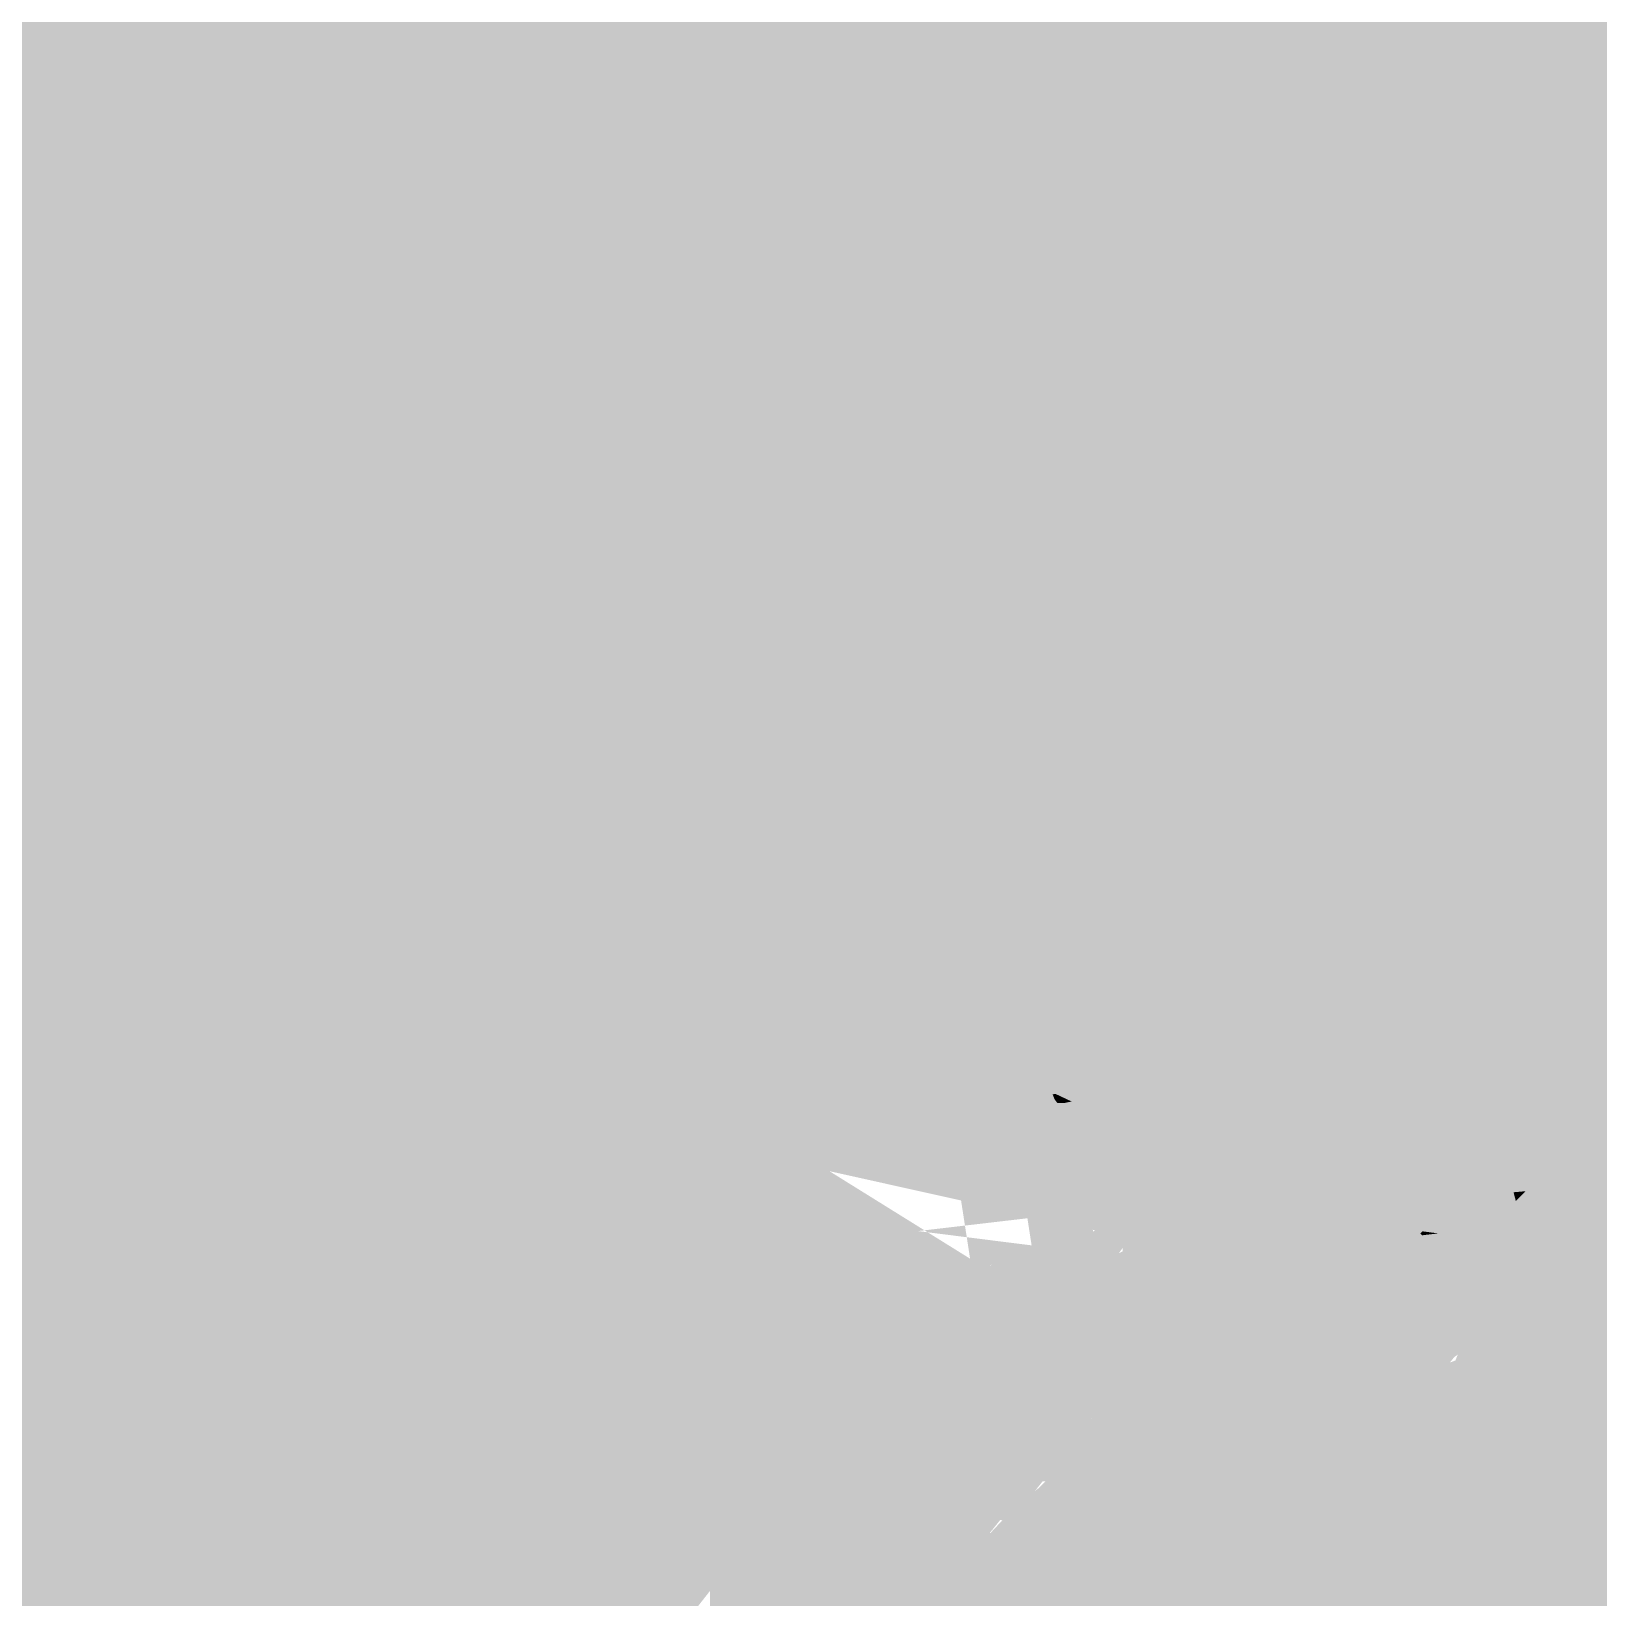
# Model space of a CAD drawing. Header units: millimetres. Extents: x -0.5 to 77.7, y -66.2 to -6.
# Drawn here: x 8.915 to 12.081, y -61.445 to -58.28 of the extents above; entities that cross this region are included whole.
import ezdxf

# ---------------------------------------------------------------- set-up
doc = ezdxf.new("R2010")
doc.units = ezdxf.units.MM
doc.header["$MEASUREMENT"] = 0
for name, color, linetype, true_color in [('Inner1', 7, 'Continuous', 0x999966), ('Inner2', 7, 'Continuous', 0x008000), ('Top-Silkscreen-Layer', 7, 'Continuous', 0xffcc00)]:
    doc.layers.add(name, color=color, linetype=linetype, true_color=true_color)

msp = doc.modelspace()

# ---------------------------------------------------------------- hatches: boundary and pattern name
at = {"layer": 'Inner1'}
msp.add_hatch(color=256, dxfattribs=at).paths.add_polyline_path([(77.23901447802896, -6.454152908305818), (77.23901447802896, -65.68199136398273), (-0.022860045720091406, -65.68199136398273), (-0.02286004572008509, -6.454152908305818)])
at = {"layer": 'Top-Silkscreen-Layer'}
for points in [[(11.408398051591362, -60.2005126122999), (11.401401437765395, -60.20957785210282), (11.398588464698163, -60.21745510685091), (11.401689580450833, -60.22053371427503), (11.425565624628735, -60.227960143925394), (11.45153667308308, -60.236357269056455), (11.473585160338978, -60.24268709711776), (11.493532275524275, -60.248241181092), (11.518229765147955, -60.25600471419382), (11.54664763850572, -60.26383120034983), (11.572618686960068, -60.2692817163962), (11.633160489872829, -60.28787520556186), (11.622201516134952, -60.29264745321797), (11.592584905527824, -60.30911069225968), (11.584741375079464, -60.318484605102476), (11.580513159761654, -60.325565808326665), (11.589146296685028, -60.32479818721432), (11.591709333831743, -60.317343327152386), (11.605224976922178, -60.317343327152386), (11.620219540204728, -60.31428908865247), (11.637902904568518, -60.301556325757254), (11.65410575679166, -60.291877801361935), (11.682673273312027, -60.29404054338481), (11.717732755971708, -60.30147915749728), (11.760584826726527, -60.31408195279676), (11.781359755151758, -60.317388003513415), (11.785648464514024, -60.324635727719645), (11.789935581927752, -60.33188345192587), (11.827199913313025, -60.33118487609877), (11.887389895598814, -60.341968125057875), (11.913040962396957, -60.344731967211054), (11.97939178552609, -60.35274731252962), (11.987859359801478, -60.357872909586646), (11.991974546773065, -60.353516964385655), (12.0202873515273, -60.3574119307705), (12.025481879607876, -60.364078862283264), (12.021586381534577, -60.36711888557739), (12.02243329815697, -60.38249364600478), (12.031715950083983, -60.38441472952932), (12.033425702814151, -60.37572517730784), (12.039613606782648, -60.367037655830046), (12.044566158685399, -60.35815112147128), (12.091277112697131, -60.350472879604155), (12.354007523617812, -60.33903979266635), (12.39554146098289, -60.336393733646815), (12.36999387083974, -60.35378502255187), (12.346549244715728, -60.372268851558616), (12.323763685286583, -60.38086702031434), (12.307649982181587, -60.38030044282666), (12.299863761880607, -60.3902328101824), (12.281290498283887, -60.39539089913836), (12.272100179372098, -60.39033231662289), (12.257990739476863, -60.39413996102935), (12.247649441771859, -60.393957194097844), (12.24221771335907, -60.403686487085245), (12.236785984946282, -60.41341781081633), (12.222030213944484, -60.413466548664736), (12.196885386781531, -60.418291595656605), (12.167020432202426, -60.41999132811966), (12.163124934129128, -60.41672995376403), (12.167020432202426, -60.41332236586321), (12.174811428349022, -60.406736664097785), (12.17870692642232, -60.40356058097687), (12.172214960283004, -60.39697081772408), (12.159194413187985, -60.40041089752384), (12.157718676892951, -60.40844858102294), (12.138346255129992, -60.4101584672044), (12.11897542531557, -60.41187038412954), (12.109323441327662, -60.42053556742682), (12.077863354313148, -60.43021206107846), (12.053255013807613, -60.43572756092269), (12.05631155500121, -60.44042467106251), (12.052583211524437, -60.44343423320139), (12.03457190576175, -60.441576102731034), (12.019051999461553, -60.44369822988023), (12.011533226515011, -60.450787556079156), (12.000329092702232, -60.44879539652569), (11.978115042798349, -60.45207910906183), (11.967106718655783, -60.457357011895105), (11.963180973560258, -60.45320211031877), (11.95925682041327, -60.444484127685726), (11.953054588907928, -60.447909992279705), (11.951483335700596, -60.45589893793039), (11.94043680479311, -60.45847189017732), (11.918300760367604, -60.46028331354296), (11.89103068190598, -60.46444633809402), (11.857972278558979, -60.4716026788345), (11.832002822053173, -60.47813151977678), (11.733875114150395, -60.486433199954725), (11.69881563149071, -60.490839913747806), (11.574247250314778, -60.50317465088107), (11.549013274033681, -60.50322135798579), (11.53794286389812, -60.49612390881214), (11.533275270783731, -60.488772616678055), (11.493704205966417, -60.489262025905774), (11.43335821272387, -60.489688482079295), (11.409014135675699, -60.49255386141664), (11.397327641455803, -60.492635091163976), (11.311297150495811, -60.48800093407835), (11.19183255633377, -60.483756679779944), (11.15028110753477, -60.481303541410334), (11.13421197898885, -60.470152727844514), (11.118144442391465, -60.45900394502238), (11.109541552490318, -60.46295780297406), (11.076265052193568, -60.46873933024083), (11.0515930337465, -60.470566999555935), (11.041536694829858, -60.46518146730743), (11.012969178309493, -60.45977765836578), (10.978876008412577, -60.456309148154446), (10.885110239504828, -60.44359060046501), (10.861463435916447, -60.44401502589485), (10.85489346429875, -60.43852389497481), (10.848323492681056, -60.43303073331108), (10.831272131886982, -60.4352604898755), (10.74644197012489, -60.42310039669901), (10.71904294383166, -60.41668121591563), (10.705934839567036, -60.41342593379107), (10.674901394760793, -60.40661278873309), (10.638272250842316, -60.398321262273576), (10.619379005589394, -60.39353886089905), (10.593801168424015, -60.38668510096742), (10.56594684484882, -60.37684005559006), (10.503618875676052, -60.35989553029536), (10.479273206679343, -60.35322250655155), (10.457197656298293, -60.345700631948056), (10.432848803404507, -60.33924489777837), (10.414020828041657, -60.337175569964934), (10.414020828041657, -60.35307223151898), (10.414020828041657, -60.36896686232933), (10.432848803404507, -60.37500629404391), (10.472454891089667, -60.386914575003644), (10.504801693440031, -60.39822378657677), (10.522981745747783, -60.40403780574248), (10.553642674596054, -60.41388285111984), (10.58674406055359, -60.423356270403126), (10.61073631697479, -60.42968812920812), (10.647753896336619, -60.43997790745215), (10.680957167000608, -60.44855170728367), (10.70107302873097, -60.45317164916352), (10.725004791107713, -60.45949741573746), (10.757818034379811, -60.46791687904904), (10.784755395596923, -60.474841715009596), (10.808438814001688, -60.4798718671135), (10.856814946184517, -60.489312794497856), (10.885382462704884, -60.4947917409558), (10.909333328464085, -60.556605547936286), (10.94273081684975, -60.77219742034592), (10.951607521899488, -60.798091433053564), (10.960697548053364, -60.816605723215574), (10.962644501115745, -60.84536511526057), (10.947874402577101, -60.86035809587547), (10.937962930977447, -60.87059304404005), (10.908755451144671, -60.89765067287832), (10.882219260959216, -60.924990575088586), (10.867708650032322, -60.938499082070884), (10.855097233711657, -60.950100720734426), (10.842531983898603, -60.960041211064905), (10.831154327695145, -60.9699796706517), (10.763131958600763, -61.013437585477504), (10.755780340250746, -61.016359825637984), (10.745142940117612, -61.0229841115334), (10.73491467075883, -61.02961042817249), (10.715188836420358, -61.04131969625125), (10.694501465164736, -61.054919586699306), (10.632171904043428, -61.09108916244521), (10.616768209986528, -61.09916136858691), (10.597290719620037, -61.110700054196265), (10.552386627199311, -61.138974098500924), (10.51941418907338, -61.15719596157251), (10.488611576805196, -61.175377209770424), (10.467621735327292, -61.186751405141415), (10.41888423082626, -61.211818905169906), (10.414020828041657, -61.211818905169906), (10.414020828041657, -61.24329137077599), (10.414020828041657, -61.27476180563839), (10.419178741305851, -61.27476180563839), (10.512444638372564, -61.22652961241281), (10.529898762146834, -61.21844319106531), (10.538418870723987, -61.21387401777755), (10.548658283722537, -61.20745077550681), (10.569791400568894, -61.193946330011876), (10.591683876868034, -61.18006010470445), (10.605713719336352, -61.1718213775807), (10.621297303578084, -61.16185448758234), (10.637366432124006, -61.152104887158096), (10.65328114166171, -61.14130945373689), (10.664470947937644, -61.13264833192698), (10.672379748276075, -61.128997054784136), (10.689889590249189, -61.11792544022198), (10.70891815112787, -61.104429117701784), (10.721769951677823, -61.095995439184414), (10.772939953545425, -61.06734570729832), (10.823054493532112, -61.03481725497684), (10.839935515832583, -61.02035632920701), (10.854218478118497, -61.00967867891944), (10.875590387245603, -60.994876588210786), (10.90415790376597, -60.9737588846466), (10.925636473445143, -60.958398339424996), (10.937322967665038, -60.949968722395), (10.956623751743773, -60.93691104051043), (10.97354775665478, -60.924929652778076), (11.006198621175965, -60.8995798793776), (11.028404711337158, -60.88715782026594), (11.043978743887658, -60.87556227383345), (11.059232794781954, -60.86396672740096), (11.069239783293908, -60.85728354993873), (11.106981699240682, -60.83058739347611), (11.14262701896247, -60.80414304923024), (11.151631079895274, -60.797709653241085), (11.162266888079872, -60.79154025393076), (11.173677975202635, -60.78328731160123), (11.192375410785342, -60.7698803418031), (11.213748911860986, -60.756343404409236), (11.222967885846467, -60.75139042056531), (11.256330351364287, -60.7281404361335), (11.270003597360018, -60.7189756898901), (11.299610656275915, -60.697070057776735), (11.326879142789004, -60.677087539931605), (11.360641187389945, -60.6536283889004), (11.39050614196905, -60.6335687027953), (11.447641175009782, -60.59604259026886), (11.458028639222398, -60.58914821546355), (11.477507721537428, -60.57732522573851), (11.498282649962658, -60.56485442877845), (11.558015743017947, -60.55870736764866), (11.624239210264015, -60.552974578230284), (11.705661010205539, -60.55176222425126), (11.739715973337534, -60.55274713493773), (11.770475602995182, -60.54900244358546), (11.813822769745421, -60.54563750130198), (11.85407678048568, -60.53933001142119), (11.899119372429244, -60.53302861377145), (11.932145936805478, -60.5317472145072), (11.946100957692495, -60.53358503754072), (11.952199712542845, -60.52848787089526), (12.018989913468559, -60.51669940381284), (12.046258399981644, -60.514116297847494), (12.060541362267559, -60.50562169701963), (12.07482591650201, -60.49712709619177), (12.09656715769001, -60.49555123909341), (12.118308398878009, -60.49397538199505), (12.120718608965044, -60.48848018958764), (12.147689401101461, -60.488772616678055), (12.151005429906807, -60.494560236175886), (12.163557944131554, -60.48843348248292), (12.220548109855295, -60.468572809258795), (12.242623660236346, -60.46099407383216), (12.263110445976137, -60.45492215021865), (12.292548758346971, -60.4480216831823), (12.321116274867336, -60.43988855473008), (12.39063825948483, -60.419707024003976), (12.412699482329032, -60.413365011480565), (12.457587655264375, -60.39831517004252), (12.492153633877177, -60.386914575003644), (12.510620236921826, -60.38065379222758), (12.535546967135026, -60.37199063967398), (12.558187659247182, -60.36500081991555), (12.576619239423989, -60.36029964828837), (12.596829026118112, -60.35378502255187), (12.612412610359844, -60.34712621401384), (12.627994602653036, -60.34179348110111), (12.64960689600943, -60.333711121240974), (12.681917083543414, -60.29370140918967), (12.657447242560714, -60.29312873947094), (12.637083036858371, -60.29899555797242), (12.604621614213247, -60.30573965774516), (12.566964071539006, -60.312049178369634), (12.521240125621038, -60.321120510403595), (12.490340404492015, -60.32067983902429), (12.496916743903865, -60.317343327152386), (12.512995424141018, -60.309890497834125), (12.52411200078419, -60.302435637772184), (12.553978547311834, -60.302392992154836), (12.583845093839477, -60.30234831579379), (12.596829026118112, -60.29603270293828), (12.613915409780027, -60.285310376289665), (12.632574638597818, -60.2809016317529), (12.65379531261378, -60.277670718552535), (12.6604576172467, -60.27443980535216), (12.6604576172467, -60.264826264754724), (12.657154324029662, -60.25171375279069), (12.598121688331238, -60.24950633440678), (12.572158599619584, -60.25356376028631), (12.504634510417699, -60.263313360710555), (12.492948016197804, -60.27001481486593), (12.46048500160414, -60.27236641605136), (12.387328598473637, -60.28120218181805), (12.328036475163467, -60.285184470181285), (12.350759948599615, -60.27439715973481), (12.390366036284773, -60.256622060273585), (12.407245466636706, -60.24629369789957), (12.427429782154217, -60.24502245235373), (12.447614097671726, -60.24375323755157), (12.4502169335319, -60.23754931559864), (12.451264435670122, -60.22344173922972), (12.449709101948171, -60.21553808481374), (12.433940851675993, -60.21343423435769), (12.374612113549443, -60.21133241464532), (12.331053217643605, -60.21133241464532), (12.314611573139713, -60.205924544216295), (12.270901442122735, -60.200794885671904), (12.234542929455772, -60.200908607318176)], [(11.184078175003556, -60.33383499660567), (11.188118540393841, -60.34574936979646), (11.192421577292954, -60.35378502255187), (11.19352161373294, -60.36372348213867), (11.201137495540321, -60.37366194172546), (11.218461079534448, -60.38341357289338), (11.230883053979051, -60.39316317331762), (11.25301591450748, -60.39667026765893), (11.33347617753185, -60.400455573884884), (11.401293185264787, -60.403802239475205), (11.410782790501784, -60.40687475466826), (11.41306882860283, -60.41925619890625), (11.415356458652411, -60.431637643144235), (11.434335669126405, -60.43261646159966), (11.456576782155441, -60.4301450465369), (11.459838684710483, -60.42669278227503), (11.46467661631847, -60.433512019564056), (11.495649567080259, -60.45377071855014), (11.496985211903917, -60.44045716296145), (11.50138376571533, -60.422645510113924), (11.505783911475278, -60.41644564964835), (11.501643253327076, -60.418472331844434), (11.497502595178876, -60.420499014040516), (11.49567503825687, -60.40670214145517), (11.496501259548264, -60.38951798840583), (11.49388091225417, -60.35819173634494), (11.474115279202243, -60.35255439187969), (11.437253710797167, -60.34786946620198), (11.417774628482139, -60.34494316455413), (11.4125816923501, -60.35051958670888), (11.407387164269522, -60.35609803960732), (11.371880344070568, -60.35684332253914), (11.336371931923075, -60.357588605470966), (11.33032730332303, -60.35270263616859), (11.28792416205602, -60.34548537311761), (11.248967589374502, -60.34052832778631), (11.224295570927435, -60.33612161399323), (11.194088347412588, -60.33215151009209)], [(10.979313794260618, -60.428871770247376), (10.983201332591223, -60.43884678322047), (10.988871853284763, -60.44654533252442), (11.002548283177571, -60.44654533252442), (11.017770495101102, -60.443359095685096), (10.985181716572908, -60.42802901161874)], [(11.798240777452229, -60.56115035229984), (11.789150751298354, -60.566489177443636), (11.717732755971708, -60.56741519656329), (11.646314760645064, -60.568343246426615), (11.636064204006745, -60.57333278365685), (11.625813647368426, -60.57832435163077), (11.619990299615207, -60.57493910191046), (11.61416695186199, -60.571553852190156), (11.603567758493776, -60.57696375336286), (11.588044668296503, -60.58237365453556), (11.577708146437113, -60.591483570699516), (11.572295521406785, -60.60059348686347), (11.567234717003428, -60.59298022879422), (11.56217391260007, -60.58536697072497), (11.55828955816654, -60.59494801942348), (11.553177811409956, -60.614156823925214), (11.55142825996633, -60.62543963583046), (11.551326375259878, -60.630004747630856), (11.546435909350121, -60.63114196409358), (11.542583393887357, -60.632374625509435), (11.519861512399748, -60.63605027157648), (11.487224975415405, -60.637114381266606), (11.471641391173673, -60.64574098043389), (11.453661924381754, -60.66279719663118), (11.429551863768717, -60.686625943012764), (11.41630366803272, -60.70163720032082), (11.408450585893128, -60.70163720032082), (11.389059060747709, -60.70534330754311), (11.37752061774188, -60.7090494147654), (11.37752061774188, -60.71627480079111), (11.367508853384308, -60.73145257908121), (11.355008873461328, -60.739934995446966), (11.332688163005376, -60.756124084091425), (11.312037406566134, -60.773984474787355), (11.294954206801295, -60.78758639597909), (11.278122534905512, -60.80076592248467), (11.271323322698295, -60.81050130770313), (11.25949673700703, -60.81276355616648), (11.247670151315761, -60.81502580462985), (11.247670151315761, -60.821209419145944), (11.23720149772769, -60.83420211723265), (11.222348617865054, -60.86658841749629), (11.228191069000733, -60.870223448689664), (11.2199750225944, -60.86839374863087), (11.211758976188072, -60.86656607931577), (11.202083112972089, -60.8776904932137), (11.184328110924072, -60.89988855241747), (11.16910908289762, -60.91571007645523), (11.161967601754665, -60.920455924443445), (11.161967601754665, -60.933405976912795), (11.158950859274526, -60.955683235120226), (11.156287529369896, -60.96724222816641), (11.14826729263378, -60.96776819078043), (11.124636408530781, -60.97231299514399), (11.113830261852586, -60.98802688976651), (11.104152806688067, -61.00534507189896), (11.10282352965856, -61.01255218123152), (11.110269072972336, -61.01648776249004), (11.133337999241302, -61.00500187621646), (11.136276736243065, -60.99364392679493), (11.145226670925567, -60.99549596503424), (11.154176605608068, -60.997348003273544), (11.154176605608068, -60.99009418683626), (11.156773073674087, -60.9848873600319), (11.159369541740107, -60.99681594842848), (11.178859767694904, -61.02025073053547), (11.18923608826775, -61.02132905543138), (11.188847652824398, -61.02733802599071), (11.188459217381045, -61.03334902729372), (11.192948512259141, -61.02816656941355), (11.220400072854137, -61.026298285224776), (11.221391856793517, -61.02961042817249), (11.225513411559257, -61.026466836950505), (11.24469479949762, -61.027654822005324), (11.25361767105497, -61.022939435172354), (11.272011044466856, -61.016359825637984), (11.283845589900816, -61.016359825637984), (11.286414994841682, -61.0102351026887), (11.321684614708426, -60.99248437215168), (11.32975420184923, -60.98012526609421), (11.338043477888323, -60.96626340971099), (11.347889679597907, -60.95508010424624), (11.359684426318408, -60.94159393544446), (11.371050938882098, -60.92685479778999), (11.375057873353079, -60.91697319902633), (11.390213223437998, -60.91697319902633), (11.405368573522917, -60.91697319902633), (11.423179293769776, -60.89374961426241), (11.440988422068095, -60.87052602949849), (11.455352573729463, -60.86368039254159), (11.47361222346413, -60.85260471649206), (11.526850166483024, -60.8178160464509), (11.540754245016814, -60.80567829145493), (11.556842476945198, -60.780316333592346), (11.588792884109518, -60.77126530899521), (11.599167612733826, -60.767963319765926), (11.600737273992621, -60.7579558148939), (11.608647666279593, -60.7579558148939), (11.616559650515102, -60.7579558148939), (11.619523858693478, -60.74965616545964), (11.649452491214115, -60.733148250056885), (11.665752452298097, -60.71879698444596), (11.678846229025876, -60.69986436108516), (11.683972303319305, -60.68921311046548), (11.74907344684585, -60.66519550492133), (11.765777762858566, -60.66188133122994), (11.785409672233273, -60.658569188282236), (11.803435305532805, -60.658569188282236), (11.803435305532805, -60.63145063713347), (11.803435305532805, -60.60433411672838), (11.797912836053332, -60.596834580305405), (11.793947292244349, -60.58415867823332), (11.795504217914837, -60.5789823125842), (11.809858817884976, -60.581132870144984), (11.824211825906575, -60.579753995183914), (11.839200021394971, -60.56580887830968), (11.824211825906575, -60.55778744076005), (11.807330803606105, -60.55581152715605)], [(11.91091093525267, -60.62690380202623), (11.915705884250125, -60.644674840000086), (11.935126064469234, -60.62477355190229)], [(11.867853503136406, -60.70710599306034), (11.864465836646836, -60.71588895949126), (11.84492466833881, -60.716215909224296), (11.825385091979326, -60.716544889701005), (11.811164215686407, -60.72789877763517), (11.79174881131291, -60.74488188705985), (11.77616681901972, -60.75457056517359), (11.752932330102764, -60.76657226034276), (11.737205470492585, -60.77452059111979), (11.726114365026026, -60.78224554009162), (11.702886243903226, -60.79456809276279), (11.687867801392603, -60.799163665718424), (11.677061654714405, -60.81334434885995), (11.661925408011946, -60.827525032001475), (11.638697286889146, -60.83912057843396), (11.614381864914666, -60.85071612486645), (11.607253119360013, -60.85424758813197), (11.577131861066237, -60.87721936067914), (11.55479841502198, -60.891678255705294), (11.5340505497219, -60.90844204481216), (11.51832209816318, -60.92131289827786), (11.47361222346413, -60.95053529988268), (11.453870469640275, -60.96736001130006), (11.430495889251949, -60.986893734791146), (11.408434666407747, -61.00748953722868), (11.399093112384813, -61.021048812803066), (11.385061677967956, -61.022843990219236), (11.371028651602561, -61.024641198379086), (11.370248596818778, -61.03652511041463), (11.369466950086458, -61.048406991706486), (11.355914692179638, -61.05557348616537), (11.338183569359698, -61.062739980624265), (11.3309863700179, -61.06738429142831), (11.32207305015178, -61.0739131323706), (11.307774168380483, -61.08914777148383), (11.295739037430693, -61.10249381897145), (11.287462496979904, -61.112537877229784), (11.2828108233509, -61.12258193548813), (11.267591795324448, -61.12965907722494), (11.24695536642205, -61.146085762880354), (11.236163547280698, -61.15757571064132), (11.219545196489053, -61.16954491391156), (11.199711109649975, -61.182395459940416), (11.189874459631621, -61.191489130154906), (11.176931918014983, -61.201315898839106), (11.165232688206784, -61.20507277465349), (11.161938946680975, -61.215218370096), (11.148619113260752, -61.23184203788871), (11.11522003292655, -61.254594490118066), (11.09966191986143, -61.2636576991773), (11.08018442949494, -61.27828920741655), (11.058264890070648, -61.29767671736243), (11.032737995258497, -61.323138181665506), (11.021317356444504, -61.33770673685056), (11.013082206655714, -61.33775750544265), (10.997231175059543, -61.3501308267059), (10.992991816101965, -61.357583656024154), (10.980830921217649, -61.36874056182103), (10.965621444882425, -61.38206020964076), (10.940118429298348, -61.40921531417583), (10.920078981097825, -61.43420564594435), (10.912394645503298, -61.43205102689621), (10.894943705626105, -61.43639275689143), (10.876190551844555, -61.44537270545964), (10.857864040271277, -61.46069669729494), (10.843466457690605, -61.47353505886171), (10.796605860516268, -61.50676817924134), (10.757155783787864, -61.53647999007387), (10.74577494368733, -61.54502739023751), (10.725555605301976, -61.562530370045145), (10.694501465164736, -61.59269909820646), (10.672686994343975, -61.606069514618284), (10.66307162517245, -61.61542108928057), (10.658911863641789, -61.624750325762335), (10.642844327044406, -61.632416383167346), (10.623471905281445, -61.646099534106426), (10.59546634659511, -61.65905567880682), (10.585069330691264, -61.65905567880682), (10.573395572059676, -61.67352878903877), (10.548048567432357, -61.696543207203284), (10.518330072118776, -61.72717494492442), (10.502288006698006, -61.74926537471298), (10.497009105344896, -61.74750471993942), (10.485048795976411, -61.75364365809449), (10.473266784844215, -61.76360648660549), (10.447396029147784, -61.78193394834861), (10.420323352304912, -61.798196143765665), (10.414020828041657, -61.798196143765665), (10.414020828041657, -61.90724504882317), (10.414020828041657, -62.01629192313699), (10.417266811111316, -62.017963225188474), (10.420512794180974, -62.019634527239944), (10.417266811111316, -62.01989649317511), (10.414020828041657, -62.02015845911028), (10.414020828041657, -62.07813212978537), (10.414020828041657, -62.136107831204136), (10.42146159550982, -62.136107831204136), (10.435096634740631, -62.1302592893958), (10.474659739815257, -62.10171109469388), (10.50582531635018, -62.07650347335124), (10.591967243707856, -62.00690582583209), (10.624708849295729, -61.981962201168294), (10.647825534020846, -61.96215432727993), (10.652948424417197, -61.95723992756599), (10.675671897853347, -61.937324424262414), (10.711380895516669, -61.90921080870875), (10.762460156317587, -61.86372418094318), (10.773369779650775, -61.85583677247667), (10.789602878896144, -61.84165812007883), (10.817411035963726, -61.816415976093566), (10.8346327352514, -61.800561960156884), (10.846444993405823, -61.791561704151846), (10.861086144112862, -61.776936288143645), (10.870808173836453, -61.76517218998543), (10.891876020792738, -61.748623659709004), (10.909159806073408, -61.73542991799764), (10.923040005379123, -61.723655666121005), (10.93667026876432, -61.7120621504322), (10.94831378037368, -61.69880951715402), (10.960808984451047, -61.68555891461951), (10.972942816210212, -61.67617890954566), (10.986264241578974, -61.664567117163706), (10.992355036686632, -61.655997378819556), (11.00101205283808, -61.64577258437339), (11.00977254564452, -61.63721909197871), (11.014530879825596, -61.63255244299414), (11.032502386874823, -61.61355686657916), (11.045909777464656, -61.601526740998416), (11.059858430557519, -61.587445564297376), (11.070081924070687, -61.57793965311515), (11.081898958070724, -61.56473169619801), (11.090802726245613, -61.554322104076654), (11.101148799796233, -61.5461199303392), (11.109130829767428, -61.53979213302157), (11.11262356486053, -61.53622411636976), (11.132774449458735, -61.511885653323624), (11.153385407184517, -61.49156400128336), (11.169819091945717, -61.47353505886171), (11.180271826048404, -61.46204511110075), (11.19201403846714, -61.45044956466826), (11.200437038183454, -61.44206259325561), (11.209055847569983, -61.43378122051451), (11.224005836293458, -61.42038034294743), (11.265257998767252, -61.37370166863969), (11.277668829572088, -61.3621061222072), (11.297146319938578, -61.341812900578496), (11.343760165089474, -61.29267296492641), (11.38850506265637, -61.24550081990358), (11.415654153029081, -61.21635152507137), (11.436561213182992, -61.19542471141342), (11.462088107995145, -61.167248142805576), (11.478099926393687, -61.14409969555795), (11.492569146658587, -61.12241135301871), (11.5146765360104, -61.090110343989785), (11.505408211620232, -61.08142688399936), (11.503610901720457, -61.063980765014854), (11.513907624866386, -61.04938377941822), (11.524637358014742, -61.03806644487037), (11.539211646883173, -61.02773808249635), (11.550009833818677, -61.01967196858569), (11.563890033124391, -61.006419335307505), (11.578527999934355, -60.993168732773), (11.586919160679901, -60.984696470125655), (11.600613102006632, -60.97010963824744), (11.616448214117419, -60.955061827553095), (11.63982120255721, -60.9321164546738), (11.660266597635003, -60.912572577464296), (11.670986779092132, -60.90703473943953), (11.69001693191935, -60.88319380859585), (11.695658797539199, -60.86893595719435), (11.706046261751814, -60.864835885697474), (11.748070519266701, -60.83493724644606), (11.798404748151677, -60.797754329602114), (11.817853583444478, -60.76889746186031), (11.818152869769685, -60.76017947922727), (11.829622858988365, -60.755805257333115), (11.8521712180853, -60.75138026684689), (11.863251179912089, -60.751329498254805), (11.867436412619362, -60.74013197758427), (11.871623237275175, -60.728934456913734), (11.881330939461924, -60.72522428820407), (11.89778691150266, -60.72151411949441), (11.909914375467672, -60.70351157674064), (11.909914375467672, -60.698323026629424), (11.890576976572556, -60.698323026629424), (11.871241169625977, -60.698323026629424)], [(11.727083861685871, -60.70595253064814), (11.722457659233477, -60.71026786097547), (11.72593925068681, -60.71391913811831), (11.759285796719247, -60.71001401801504)], [(10.700993431304052, -61.22885075244299), (10.659206374121379, -61.25334152126538), (10.631613130106473, -61.26813751974298), (10.608474158101819, -61.27925787215354), (10.582827867149293, -61.29284151665213), (10.554308109085078, -61.320995747079465), (10.524766320059253, -61.35557728126491), (10.51215171984151, -61.36406375911804), (10.507492086469812, -61.36088158376608), (10.481339555882096, -61.36964830424752), (10.467917837755422, -61.374148432250045), (10.44615112539081, -61.388221485976345), (10.442113943897597, -61.39818025299998), (10.428066589995357, -61.39607437180024), (10.414020828041657, -61.39396849060051), (10.414020828041657, -61.42853987106753), (10.414020828041657, -61.46311125153456), (10.41837958313961, -61.46418145345574), (10.4227399301861, -61.46525165537691), (10.41837958313961, -61.47081386232588), (10.414020828041657, -61.47637403853116), (10.414020828041657, -61.58455581603583), (10.414020828041657, -61.69273556279682), (10.417266811111316, -61.69139933345311), (10.425707322261552, -61.67928594738134), (10.442811217357388, -61.64967567373298), (10.45802228564115, -61.62258555299577), (10.46883639206204, -61.60439212033576), (10.497125317588194, -61.560396058433845), (10.506336331830985, -61.545857964404036), (10.523115469425003, -61.51991521384799), (10.546367469775877, -61.48353241001532), (10.562051346775522, -61.45959400347483), (10.576985416013613, -61.43763151053833), (10.60749988559636, -61.396119048161275), (10.640933988798407, -61.351763544627396), (10.685083497611966, -61.29629581165768), (10.718463474563707, -61.25850773319607), (10.729939831576543, -61.23917099184227), (10.73433360954234, -61.224496837985676), (10.7306482486761, -61.22151976774574)]]:
    msp.add_hatch(color=256, dxfattribs=at).paths.add_polyline_path(points)

# ---------------------------------------------------------------- linework, layer by layer
at = {"layer": 'Inner2', "const_width": 0.25400050800101603}
msp.add_lwpolyline([(7.948409956819915, -59.61572517145035), (13.335026670053342, -54.22910845821692)], dxfattribs=at)
at = {"layer": 'Top-Silkscreen-Layer', "const_width": 0.25400050800101603}
for points in [[(11.184078175003556, -60.33383499660567), (11.188118540393841, -60.34574936979646), (11.192421577292954, -60.35378502255187), (11.19352161373294, -60.36372348213867), (11.201137495540321, -60.37366194172546), (11.218461079534448, -60.38341357289338), (11.230883053979051, -60.39316317331762), (11.25301591450748, -60.39667026765893), (11.33347617753185, -60.400455573884884), (11.401293185264787, -60.403802239475205), (11.410782790501784, -60.40687475466826), (11.41306882860283, -60.41925619890625), (11.415356458652411, -60.431637643144235), (11.434335669126405, -60.43261646159966), (11.456576782155441, -60.4301450465369), (11.459838684710483, -60.42669278227503), (11.46467661631847, -60.433512019564056), (11.495649567080259, -60.45377071855014), (11.496985211903917, -60.44045716296145), (11.50138376571533, -60.422645510113924), (11.505783911475278, -60.41644564964835), (11.501643253327076, -60.418472331844434), (11.497502595178876, -60.420499014040516), (11.49567503825687, -60.40670214145517), (11.496501259548264, -60.38951798840583), (11.49388091225417, -60.35819173634494), (11.474115279202243, -60.35255439187969), (11.437253710797167, -60.34786946620198), (11.417774628482139, -60.34494316455413), (11.4125816923501, -60.35051958670888), (11.407387164269522, -60.35609803960732), (11.371880344070568, -60.35684332253914), (11.336371931923075, -60.357588605470966), (11.33032730332303, -60.35270263616859), (11.28792416205602, -60.34548537311761), (11.248967589374502, -60.34052832778631), (11.224295570927435, -60.33612161399323), (11.194088347412588, -60.33215151009209)], [(10.979313794260618, -60.428871770247376), (10.983201332591223, -60.43884678322047), (10.988871853284763, -60.44654533252442), (11.002548283177571, -60.44654533252442), (11.017770495101102, -60.443359095685096), (10.985181716572908, -60.42802901161874)], [(11.798240777452229, -60.56115035229984), (11.789150751298354, -60.566489177443636), (11.717732755971708, -60.56741519656329), (11.646314760645064, -60.568343246426615), (11.636064204006745, -60.57333278365685), (11.625813647368426, -60.57832435163077), (11.619990299615207, -60.57493910191046), (11.61416695186199, -60.571553852190156), (11.603567758493776, -60.57696375336286), (11.588044668296503, -60.58237365453556), (11.577708146437113, -60.591483570699516), (11.572295521406785, -60.60059348686347), (11.567234717003428, -60.59298022879422), (11.56217391260007, -60.58536697072497), (11.55828955816654, -60.59494801942348), (11.553177811409956, -60.614156823925214), (11.55142825996633, -60.62543963583046), (11.551326375259878, -60.630004747630856), (11.546435909350121, -60.63114196409358), (11.542583393887357, -60.632374625509435), (11.519861512399748, -60.63605027157648), (11.487224975415405, -60.637114381266606), (11.471641391173673, -60.64574098043389), (11.453661924381754, -60.66279719663118), (11.429551863768717, -60.686625943012764), (11.41630366803272, -60.70163720032082), (11.408450585893128, -60.70163720032082), (11.389059060747709, -60.70534330754311), (11.37752061774188, -60.7090494147654), (11.37752061774188, -60.71627480079111), (11.367508853384308, -60.73145257908121), (11.355008873461328, -60.739934995446966), (11.332688163005376, -60.756124084091425), (11.312037406566134, -60.773984474787355), (11.294954206801295, -60.78758639597909), (11.278122534905512, -60.80076592248467), (11.271323322698295, -60.81050130770313), (11.25949673700703, -60.81276355616648), (11.247670151315761, -60.81502580462985), (11.247670151315761, -60.821209419145944), (11.23720149772769, -60.83420211723265), (11.222348617865054, -60.86658841749629), (11.228191069000733, -60.870223448689664), (11.2199750225944, -60.86839374863087), (11.211758976188072, -60.86656607931577), (11.202083112972089, -60.8776904932137), (11.184328110924072, -60.89988855241747), (11.16910908289762, -60.91571007645523), (11.161967601754665, -60.920455924443445), (11.161967601754665, -60.933405976912795), (11.158950859274526, -60.955683235120226), (11.156287529369896, -60.96724222816641), (11.14826729263378, -60.96776819078043), (11.124636408530781, -60.97231299514399), (11.113830261852586, -60.98802688976651), (11.104152806688067, -61.00534507189896), (11.10282352965856, -61.01255218123152), (11.110269072972336, -61.01648776249004), (11.133337999241302, -61.00500187621646), (11.136276736243065, -60.99364392679493), (11.145226670925567, -60.99549596503424), (11.154176605608068, -60.997348003273544), (11.154176605608068, -60.99009418683626), (11.156773073674087, -60.9848873600319), (11.159369541740107, -60.99681594842848), (11.178859767694904, -61.02025073053547), (11.18923608826775, -61.02132905543138), (11.188847652824398, -61.02733802599071), (11.188459217381045, -61.03334902729372), (11.192948512259141, -61.02816656941355), (11.220400072854137, -61.026298285224776), (11.221391856793517, -61.02961042817249), (11.225513411559257, -61.026466836950505), (11.24469479949762, -61.027654822005324), (11.25361767105497, -61.022939435172354), (11.272011044466856, -61.016359825637984), (11.283845589900816, -61.016359825637984), (11.286414994841682, -61.0102351026887), (11.321684614708426, -60.99248437215168), (11.32975420184923, -60.98012526609421), (11.338043477888323, -60.96626340971099), (11.347889679597907, -60.95508010424624), (11.359684426318408, -60.94159393544446), (11.371050938882098, -60.92685479778999), (11.375057873353079, -60.91697319902633), (11.390213223437998, -60.91697319902633), (11.405368573522917, -60.91697319902633), (11.423179293769776, -60.89374961426241), (11.440988422068095, -60.87052602949849), (11.455352573729463, -60.86368039254159), (11.47361222346413, -60.85260471649206), (11.526850166483024, -60.8178160464509), (11.540754245016814, -60.80567829145493), (11.556842476945198, -60.780316333592346), (11.588792884109518, -60.77126530899521), (11.599167612733826, -60.767963319765926), (11.600737273992621, -60.7579558148939), (11.608647666279593, -60.7579558148939), (11.616559650515102, -60.7579558148939), (11.619523858693478, -60.74965616545964), (11.649452491214115, -60.733148250056885), (11.665752452298097, -60.71879698444596), (11.678846229025876, -60.69986436108516), (11.683972303319305, -60.68921311046548), (11.74907344684585, -60.66519550492133), (11.765777762858566, -60.66188133122994), (11.785409672233273, -60.658569188282236), (11.803435305532805, -60.658569188282236), (11.803435305532805, -60.63145063713347), (11.803435305532805, -60.60433411672838), (11.797912836053332, -60.596834580305405), (11.793947292244349, -60.58415867823332), (11.795504217914837, -60.5789823125842), (11.809858817884976, -60.581132870144984), (11.824211825906575, -60.579753995183914), (11.839200021394971, -60.56580887830968), (11.824211825906575, -60.55778744076005), (11.807330803606105, -60.55581152715605)], [(11.91091093525267, -60.62690380202623), (11.915705884250125, -60.644674840000086), (11.935126064469234, -60.62477355190229)], [(11.727083861685871, -60.70595253064814), (11.722457659233477, -60.71026786097547), (11.72593925068681, -60.71391913811831), (11.759285796719247, -60.71001401801504)]]:
    msp.add_lwpolyline(points, close=True, dxfattribs=at)
for points in [[(12.234542929455772, -60.200908607318176), (11.408398051591362, -60.2005126122999), (11.401401437765395, -60.20957785210282), (11.398588464698163, -60.21745510685091), (11.401689580450833, -60.22053371427503), (11.425565624628735, -60.227960143925394), (11.45153667308308, -60.236357269056455), (11.473585160338978, -60.24268709711776), (11.493532275524275, -60.248241181092), (11.518229765147955, -60.25600471419382), (11.54664763850572, -60.26383120034983), (11.572618686960068, -60.2692817163962), (11.633160489872829, -60.28787520556186), (11.622201516134952, -60.29264745321797), (11.592584905527824, -60.30911069225968), (11.584741375079464, -60.318484605102476), (11.580513159761654, -60.325565808326665), (11.589146296685028, -60.32479818721432), (11.591709333831743, -60.317343327152386), (11.605224976922178, -60.317343327152386), (11.620219540204728, -60.31428908865247), (11.637902904568518, -60.301556325757254), (11.65410575679166, -60.291877801361935), (11.682673273312027, -60.29404054338481), (11.717732755971708, -60.30147915749728), (11.760584826726527, -60.31408195279676), (11.781359755151758, -60.317388003513415), (11.785648464514024, -60.324635727719645), (11.789935581927752, -60.33188345192587), (11.827199913313025, -60.33118487609877), (11.887389895598814, -60.341968125057875), (11.913040962396957, -60.344731967211054), (11.97939178552609, -60.35274731252962), (11.987859359801478, -60.357872909586646), (11.991974546773065, -60.353516964385655), (12.0202873515273, -60.3574119307705), (12.025481879607876, -60.364078862283264), (12.021586381534577, -60.36711888557739), (12.02243329815697, -60.38249364600478), (12.031715950083983, -60.38441472952932), (12.033425702814151, -60.37572517730784), (12.039613606782648, -60.367037655830046), (12.044566158685399, -60.35815112147128), (12.091277112697131, -60.350472879604155), (12.354007523617812, -60.33903979266635), (12.39554146098289, -60.336393733646815), (12.36999387083974, -60.35378502255187)], [(12.387328598473637, -60.28120218181805), (12.328036475163467, -60.285184470181285), (12.350759948599615, -60.27439715973481)], [(12.222030213944484, -60.413466548664736), (12.196885386781531, -60.418291595656605), (12.167020432202426, -60.41999132811966), (12.163124934129128, -60.41672995376403), (12.167020432202426, -60.41332236586321), (12.174811428349022, -60.406736664097785), (12.17870692642232, -60.40356058097687), (12.172214960283004, -60.39697081772408), (12.159194413187985, -60.40041089752384), (12.157718676892951, -60.40844858102294), (12.138346255129992, -60.4101584672044), (12.11897542531557, -60.41187038412954), (12.109323441327662, -60.42053556742682), (12.077863354313148, -60.43021206107846), (12.053255013807613, -60.43572756092269), (12.05631155500121, -60.44042467106251), (12.052583211524437, -60.44343423320139), (12.03457190576175, -60.441576102731034), (12.019051999461553, -60.44369822988023), (12.011533226515011, -60.450787556079156), (12.000329092702232, -60.44879539652569), (11.978115042798349, -60.45207910906183), (11.967106718655783, -60.457357011895105), (11.963180973560258, -60.45320211031877), (11.95925682041327, -60.444484127685726), (11.953054588907928, -60.447909992279705), (11.951483335700596, -60.45589893793039), (11.94043680479311, -60.45847189017732), (11.918300760367604, -60.46028331354296), (11.89103068190598, -60.46444633809402), (11.857972278558979, -60.4716026788345), (11.832002822053173, -60.47813151977678), (11.733875114150395, -60.486433199954725), (11.69881563149071, -60.490839913747806), (11.574247250314778, -60.50317465088107), (11.549013274033681, -60.50322135798579), (11.53794286389812, -60.49612390881214), (11.533275270783731, -60.488772616678055), (11.493704205966417, -60.489262025905774), (11.43335821272387, -60.489688482079295), (11.409014135675699, -60.49255386141664), (11.397327641455803, -60.492635091163976), (11.311297150495811, -60.48800093407835), (11.19183255633377, -60.483756679779944), (11.15028110753477, -60.481303541410334), (11.13421197898885, -60.470152727844514), (11.118144442391465, -60.45900394502238), (11.109541552490318, -60.46295780297406), (11.076265052193568, -60.46873933024083), (11.0515930337465, -60.470566999555935), (11.041536694829858, -60.46518146730743), (11.012969178309493, -60.45977765836578), (10.978876008412577, -60.456309148154446), (10.885110239504828, -60.44359060046501), (10.861463435916447, -60.44401502589485), (10.85489346429875, -60.43852389497481), (10.848323492681056, -60.43303073331108), (10.831272131886982, -60.4352604898755), (10.74644197012489, -60.42310039669901), (10.71904294383166, -60.41668121591563), (10.705934839567036, -60.41342593379107), (10.674901394760793, -60.40661278873309), (10.638272250842316, -60.398321262273576), (10.619379005589394, -60.39353886089905), (10.593801168424015, -60.38668510096742), (10.56594684484882, -60.37684005559006), (10.503618875676052, -60.35989553029536), (10.479273206679343, -60.35322250655155), (10.457197656298293, -60.345700631948056), (10.432848803404507, -60.33924489777837), (10.414020828041657, -60.337175569964934), (10.414020828041657, -60.35307223151898), (10.414020828041657, -60.36896686232933), (10.432848803404507, -60.37500629404391), (10.472454891089667, -60.386914575003644), (10.504801693440031, -60.39822378657677), (10.522981745747783, -60.40403780574248), (10.553642674596054, -60.41388285111984), (10.58674406055359, -60.423356270403126), (10.61073631697479, -60.42968812920812), (10.647753896336619, -60.43997790745215), (10.680957167000608, -60.44855170728367), (10.70107302873097, -60.45317164916352), (10.725004791107713, -60.45949741573746), (10.757818034379811, -60.46791687904904), (10.784755395596923, -60.474841715009596), (10.808438814001688, -60.4798718671135), (10.856814946184517, -60.489312794497856), (10.885382462704884, -60.4947917409558), (10.909333328464085, -60.556605547936286), (10.94273081684975, -60.77219742034592), (10.951607521899488, -60.798091433053564), (10.960697548053364, -60.816605723215574), (10.962644501115745, -60.84536511526057), (10.947874402577101, -60.86035809587547), (10.937962930977447, -60.87059304404005), (10.908755451144671, -60.89765067287832), (10.882219260959216, -60.924990575088586), (10.867708650032322, -60.938499082070884), (10.855097233711657, -60.950100720734426), (10.842531983898603, -60.960041211064905), (10.831154327695145, -60.9699796706517), (10.763131958600763, -61.013437585477504), (10.755780340250746, -61.016359825637984), (10.745142940117612, -61.0229841115334), (10.73491467075883, -61.02961042817249), (10.715188836420358, -61.04131969625125), (10.694501465164736, -61.054919586699306), (10.632171904043428, -61.09108916244521), (10.616768209986528, -61.09916136858691), (10.597290719620037, -61.110700054196265), (10.552386627199311, -61.138974098500924), (10.51941418907338, -61.15719596157251), (10.488611576805196, -61.175377209770424), (10.467621735327292, -61.186751405141415), (10.41888423082626, -61.211818905169906), (10.414020828041657, -61.211818905169906), (10.414020828041657, -61.24329137077599), (10.414020828041657, -61.27476180563839), (10.419178741305851, -61.27476180563839), (10.512444638372564, -61.22652961241281), (10.529898762146834, -61.21844319106531), (10.538418870723987, -61.21387401777755), (10.548658283722537, -61.20745077550681), (10.569791400568894, -61.193946330011876), (10.591683876868034, -61.18006010470445), (10.605713719336352, -61.1718213775807), (10.621297303578084, -61.16185448758234), (10.637366432124006, -61.152104887158096), (10.65328114166171, -61.14130945373689), (10.664470947937644, -61.13264833192698), (10.672379748276075, -61.128997054784136), (10.689889590249189, -61.11792544022198), (10.70891815112787, -61.104429117701784), (10.721769951677823, -61.095995439184414), (10.772939953545425, -61.06734570729832), (10.823054493532112, -61.03481725497684), (10.839935515832583, -61.02035632920701), (10.854218478118497, -61.00967867891944), (10.875590387245603, -60.994876588210786), (10.90415790376597, -60.9737588846466), (10.925636473445143, -60.958398339424996), (10.937322967665038, -60.949968722395), (10.956623751743773, -60.93691104051043), (10.97354775665478, -60.924929652778076), (11.006198621175965, -60.8995798793776), (11.028404711337158, -60.88715782026594), (11.043978743887658, -60.87556227383345), (11.059232794781954, -60.86396672740096), (11.069239783293908, -60.85728354993873), (11.106981699240682, -60.83058739347611), (11.14262701896247, -60.80414304923024), (11.151631079895274, -60.797709653241085), (11.162266888079872, -60.79154025393076), (11.173677975202635, -60.78328731160123), (11.192375410785342, -60.7698803418031), (11.213748911860986, -60.756343404409236), (11.222967885846467, -60.75139042056531), (11.256330351364287, -60.7281404361335), (11.270003597360018, -60.7189756898901), (11.299610656275915, -60.697070057776735), (11.326879142789004, -60.677087539931605), (11.360641187389945, -60.6536283889004), (11.39050614196905, -60.6335687027953), (11.447641175009782, -60.59604259026886), (11.458028639222398, -60.58914821546355), (11.477507721537428, -60.57732522573851), (11.498282649962658, -60.56485442877845), (11.558015743017947, -60.55870736764866), (11.624239210264015, -60.552974578230284), (11.705661010205539, -60.55176222425126), (11.739715973337534, -60.55274713493773), (11.770475602995182, -60.54900244358546), (11.813822769745421, -60.54563750130198), (11.85407678048568, -60.53933001142119), (11.899119372429244, -60.53302861377145), (11.932145936805478, -60.5317472145072), (11.946100957692495, -60.53358503754072), (11.952199712542845, -60.52848787089526), (12.018989913468559, -60.51669940381284), (12.046258399981644, -60.514116297847494), (12.060541362267559, -60.50562169701963), (12.07482591650201, -60.49712709619177), (12.09656715769001, -60.49555123909341), (12.118308398878009, -60.49397538199505), (12.120718608965044, -60.48848018958764), (12.147689401101461, -60.488772616678055), (12.151005429906807, -60.494560236175886), (12.163557944131554, -60.48843348248292), (12.220548109855295, -60.468572809258795)], [(12.521240125621038, -60.321120510403595), (12.490340404492015, -60.32067983902429), (12.496916743903865, -60.317343327152386)], [(11.070081924070687, -61.57793965311515), (11.081898958070724, -61.56473169619801), (11.090802726245613, -61.554322104076654), (11.101148799796233, -61.5461199303392), (11.109130829767428, -61.53979213302157), (11.11262356486053, -61.53622411636976), (11.132774449458735, -61.511885653323624), (11.153385407184517, -61.49156400128336), (11.169819091945717, -61.47353505886171), (11.180271826048404, -61.46204511110075), (11.19201403846714, -61.45044956466826), (11.200437038183454, -61.44206259325561), (11.209055847569983, -61.43378122051451), (11.224005836293458, -61.42038034294743), (11.265257998767252, -61.37370166863969), (11.277668829572088, -61.3621061222072), (11.297146319938578, -61.341812900578496), (11.343760165089474, -61.29267296492641), (11.38850506265637, -61.24550081990358), (11.415654153029081, -61.21635152507137), (11.436561213182992, -61.19542471141342), (11.462088107995145, -61.167248142805576), (11.478099926393687, -61.14409969555795), (11.492569146658587, -61.12241135301871), (11.5146765360104, -61.090110343989785), (11.505408211620232, -61.08142688399936), (11.503610901720457, -61.063980765014854), (11.513907624866386, -61.04938377941822), (11.524637358014742, -61.03806644487037), (11.539211646883173, -61.02773808249635), (11.550009833818677, -61.01967196858569), (11.563890033124391, -61.006419335307505), (11.578527999934355, -60.993168732773), (11.586919160679901, -60.984696470125655), (11.600613102006632, -60.97010963824744), (11.616448214117419, -60.955061827553095), (11.63982120255721, -60.9321164546738), (11.660266597635003, -60.912572577464296), (11.670986779092132, -60.90703473943953), (11.69001693191935, -60.88319380859585), (11.695658797539199, -60.86893595719435), (11.706046261751814, -60.864835885697474), (11.748070519266701, -60.83493724644606), (11.798404748151677, -60.797754329602114), (11.817853583444478, -60.76889746186031), (11.818152869769685, -60.76017947922727), (11.829622858988365, -60.755805257333115), (11.8521712180853, -60.75138026684689), (11.863251179912089, -60.751329498254805), (11.867436412619362, -60.74013197758427), (11.871623237275175, -60.728934456913734), (11.881330939461924, -60.72522428820407), (11.89778691150266, -60.72151411949441), (11.909914375467672, -60.70351157674064), (11.909914375467672, -60.698323026629424), (11.890576976572556, -60.698323026629424), (11.871241169625977, -60.698323026629424), (11.867853503136406, -60.70710599306034), (11.864465836646836, -60.71588895949126), (11.84492466833881, -60.716215909224296), (11.825385091979326, -60.716544889701005), (11.811164215686407, -60.72789877763517), (11.79174881131291, -60.74488188705985), (11.77616681901972, -60.75457056517359), (11.752932330102764, -60.76657226034276), (11.737205470492585, -60.77452059111979), (11.726114365026026, -60.78224554009162), (11.702886243903226, -60.79456809276279), (11.687867801392603, -60.799163665718424), (11.677061654714405, -60.81334434885995), (11.661925408011946, -60.827525032001475), (11.638697286889146, -60.83912057843396), (11.614381864914666, -60.85071612486645), (11.607253119360013, -60.85424758813197), (11.577131861066237, -60.87721936067914), (11.55479841502198, -60.891678255705294), (11.5340505497219, -60.90844204481216), (11.51832209816318, -60.92131289827786), (11.47361222346413, -60.95053529988268), (11.453870469640275, -60.96736001130006), (11.430495889251949, -60.986893734791146), (11.408434666407747, -61.00748953722868), (11.399093112384813, -61.021048812803066), (11.385061677967956, -61.022843990219236), (11.371028651602561, -61.024641198379086), (11.370248596818778, -61.03652511041463), (11.369466950086458, -61.048406991706486), (11.355914692179638, -61.05557348616537), (11.338183569359698, -61.062739980624265), (11.3309863700179, -61.06738429142831), (11.32207305015178, -61.0739131323706), (11.307774168380483, -61.08914777148383), (11.295739037430693, -61.10249381897145), (11.287462496979904, -61.112537877229784), (11.2828108233509, -61.12258193548813), (11.267591795324448, -61.12965907722494), (11.24695536642205, -61.146085762880354), (11.236163547280698, -61.15757571064132), (11.219545196489053, -61.16954491391156), (11.199711109649975, -61.182395459940416), (11.189874459631621, -61.191489130154906), (11.176931918014983, -61.201315898839106), (11.165232688206784, -61.20507277465349), (11.161938946680975, -61.215218370096), (11.148619113260752, -61.23184203788871), (11.11522003292655, -61.254594490118066), (11.09966191986143, -61.2636576991773), (11.08018442949494, -61.27828920741655), (11.058264890070648, -61.29767671736243), (11.032737995258497, -61.323138181665506), (11.021317356444504, -61.33770673685056), (11.013082206655714, -61.33775750544265), (10.997231175059543, -61.3501308267059), (10.992991816101965, -61.357583656024154), (10.980830921217649, -61.36874056182103), (10.965621444882425, -61.38206020964076), (10.940118429298348, -61.40921531417583), (10.920078981097825, -61.43420564594435), (10.912394645503298, -61.43205102689621), (10.894943705626105, -61.43639275689143), (10.876190551844555, -61.44537270545964), (10.857864040271277, -61.46069669729494), (10.843466457690605, -61.47353505886171), (10.796605860516268, -61.50676817924134), (10.757155783787864, -61.53647999007387), (10.74577494368733, -61.54502739023751), (10.725555605301976, -61.562530370045145), (10.694501465164736, -61.59269909820646)], [(10.46883639206204, -61.60439212033576), (10.497125317588194, -61.560396058433845), (10.506336331830985, -61.545857964404036), (10.523115469425003, -61.51991521384799), (10.546367469775877, -61.48353241001532), (10.562051346775522, -61.45959400347483), (10.576985416013613, -61.43763151053833), (10.60749988559636, -61.396119048161275), (10.640933988798407, -61.351763544627396), (10.685083497611966, -61.29629581165768), (10.718463474563707, -61.25850773319607), (10.729939831576543, -61.23917099184227), (10.73433360954234, -61.224496837985676), (10.7306482486761, -61.22151976774574), (10.700993431304052, -61.22885075244299), (10.659206374121379, -61.25334152126538), (10.631613130106473, -61.26813751974298), (10.608474158101819, -61.27925787215354), (10.582827867149293, -61.29284151665213), (10.554308109085078, -61.320995747079465), (10.524766320059253, -61.35557728126491), (10.51215171984151, -61.36406375911804), (10.507492086469812, -61.36088158376608), (10.481339555882096, -61.36964830424752), (10.467917837755422, -61.374148432250045), (10.44615112539081, -61.388221485976345), (10.442113943897597, -61.39818025299998), (10.428066589995357, -61.39607437180024), (10.414020828041657, -61.39396849060051), (10.414020828041657, -61.42853987106753), (10.414020828041657, -61.46311125153456), (10.41837958313961, -61.46418145345574), (10.4227399301861, -61.46525165537691), (10.41837958313961, -61.47081386232588), (10.414020828041657, -61.47637403853116), (10.414020828041657, -61.58455581603583)]]:
    msp.add_lwpolyline(points, dxfattribs=at)

doc.saveas('drawing.dxf')
